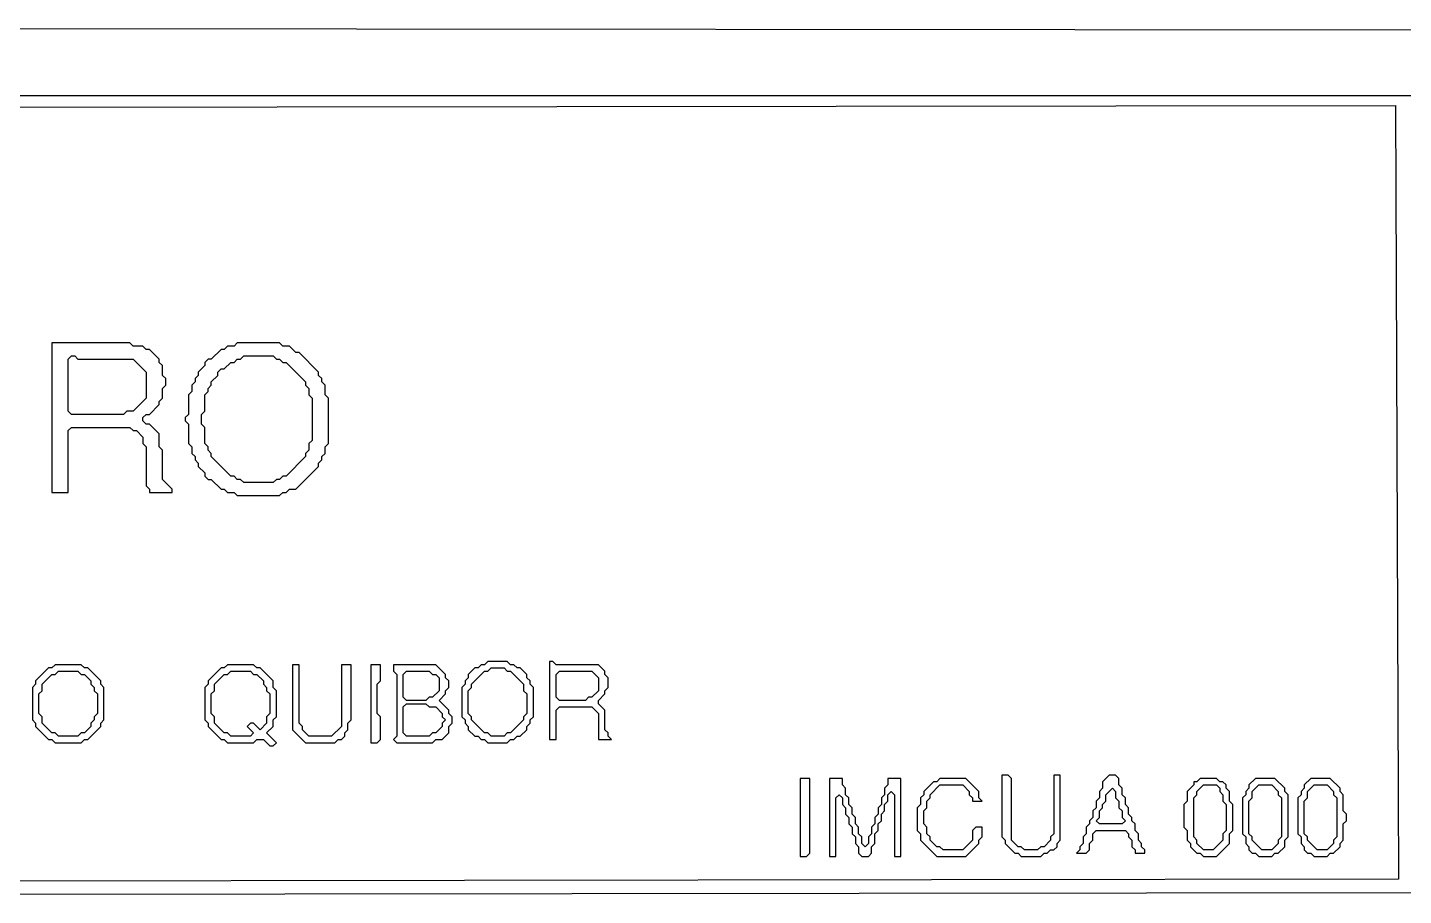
# Model space of a CAD drawing. Extents: x 18 to 322, y -435 to -5.
# Drawn here: x 242.15 to 284.45, y -401.3 to -374.6 of the extents above; entities that cross this region are included whole.
import ezdxf

# ---------------------------------------------------------------- set-up
doc = ezdxf.new("R2010")
doc.units = 0

msp = doc.modelspace()

# ---------------------------------------------------------------- linework, layer by layer
at = {"layer": 'CONTOURS'}
for p, q in [((204.3, -374.6), (312.1, -374.7)), ((312, -376.7), (206.4, -376.7)), ((206.6, -377.1), (284.2, -377)), ((284.2, -377), (284.3, -400.8)), ((242.9, -384.3), (242.9, -388.9)), ((245.3, -384.3), (242.9, -384.3)), ((245.4, -384.4), (245.3, -384.3)), ((245.7, -384.4), (245.4, -384.4)), ((245.8, -384.5), (245.7, -384.4)), ((245.9, -384.5), (245.8, -384.5)), ((246.2, -384.8), (245.9, -384.5)), ((248.1, -384.5), (247.8, -384.8)), ((248.2, -384.5), (248.1, -384.5)), ((248.3, -384.4), (248.2, -384.5)), ((248.5, -384.4), (248.3, -384.4)), ((248.6, -384.3), (248.5, -384.4)), ((249.9, -384.3), (248.6, -384.3)), ((250, -384.4), (249.9, -384.3)), ((250.2, -384.4), (250, -384.4)), ((250.4, -384.6), (250.2, -384.4)), ((243.4, -384.8), (243.5, -384.7)), ((243.4, -386.4), (243.4, -384.8)), ((243.5, -384.7), (243.6, -384.7)), ((243.6, -384.7), (243.7, -384.8)), ((243.7, -384.8), (245.4, -384.8)), ((245.4, -384.8), (245.8, -385.2)), ((246.2, -384.9), (246.2, -384.8)), ((246.3, -385), (246.2, -384.9)), ((247.7, -384.8), (247.6, -384.9)), ((247.6, -384.9), (247.6, -385)), ((247.8, -384.8), (247.7, -384.8)), ((248.2, -385.1), (248.4, -384.9)), ((248.4, -384.9), (248.5, -384.9)), ((248.5, -384.9), (248.6, -384.8)), ((248.6, -384.8), (248.7, -384.8)), ((248.7, -384.8), (248.8, -384.7)), ((248.8, -384.7), (249.7, -384.7)), ((249.7, -384.7), (249.8, -384.8)), ((249.8, -384.8), (249.9, -384.8)), ((249.9, -384.8), (250, -384.9)), ((250, -384.9), (250.1, -384.9)), ((250.1, -384.9), (250.7, -385.5)), ((250.5, -384.6), (250.4, -384.6)), ((251.1, -385.2), (250.5, -384.6)), ((245.8, -385.2), (245.8, -386)), ((246.3, -385.3), (246.3, -385)), ((246.4, -385.4), (246.3, -385.3)), ((247.4, -385.3), (247.3, -385.4)), ((247.6, -385), (247.4, -385.2)), ((247.4, -385.2), (247.4, -385.3)), ((247.8, -385.5), (248, -385.3)), ((248, -385.2), (248.1, -385.1)), ((248, -385.3), (248, -385.2)), ((248.1, -385.1), (248.2, -385.1)), ((251.1, -385.3), (251.1, -385.2)), ((251.2, -385.4), (251.1, -385.3)), ((246.3, -385.7), (246.4, -385.6)), ((246.3, -386), (246.3, -385.7)), ((246.4, -385.6), (246.4, -385.4)), ((247.3, -385.5), (247.2, -385.6)), ((247.2, -385.6), (247.2, -385.8)), ((247.3, -385.4), (247.3, -385.5)), ((247.7, -385.7), (247.8, -385.6)), ((247.7, -385.8), (247.7, -385.7)), ((247.8, -385.6), (247.8, -385.5)), ((250.7, -385.5), (250.7, -385.6)), ((250.7, -385.6), (250.8, -385.7)), ((250.8, -385.7), (250.8, -385.9)), ((251.2, -385.5), (251.2, -385.4)), ((251.3, -385.6), (251.2, -385.5)), ((251.3, -385.9), (251.3, -385.6)), ((245.8, -386), (245.4, -386.4)), ((246.2, -386.1), (246.3, -386)), ((246.2, -386.2), (246.2, -386.1)), ((247.2, -385.8), (247.1, -385.9)), ((247.1, -385.9), (247.1, -386.5)), ((247.6, -385.9), (247.7, -385.8)), ((247.6, -386.4), (247.6, -385.9)), ((250.8, -385.9), (250.9, -386)), ((250.9, -386), (250.9, -387.3)), ((251.4, -386), (251.3, -385.9)), ((251.4, -387.4), (251.4, -386)), ((243.5, -386.5), (243.4, -386.4)), ((245.1, -386.5), (243.5, -386.5)), ((245.2, -386.4), (245.1, -386.5)), ((245.4, -386.4), (245.2, -386.4)), ((245.7, -386.6), (245.8, -386.5)), ((245.7, -386.7), (245.7, -386.6)), ((245.8, -386.5), (245.9, -386.5)), ((245.9, -386.5), (246.2, -386.2)), ((247.1, -386.5), (247, -386.6)), ((247, -386.6), (247, -386.7)), ((247.5, -386.5), (247.6, -386.4)), ((247.5, -386.8), (247.5, -386.5)), ((243.4, -387), (243.5, -386.9)), ((243.4, -388.9), (243.4, -387)), ((243.5, -386.9), (245.3, -386.9)), ((245.3, -386.9), (245.4, -387)), ((245.4, -387), (245.5, -387)), ((245.5, -387), (245.7, -387.2)), ((245.8, -386.8), (245.7, -386.7)), ((245.9, -386.8), (245.8, -386.8)), ((246.2, -387.1), (245.9, -386.8)), ((247, -386.7), (247.1, -386.8)), ((247.1, -386.8), (247.1, -387.4)), ((247.6, -386.9), (247.5, -386.8)), ((247.6, -387.4), (247.6, -386.9)), ((245.7, -387.2), (245.7, -387.4)), ((245.7, -387.4), (245.8, -387.5)), ((246.2, -387.5), (246.2, -387.1)), ((247.1, -387.4), (247.2, -387.5)), ((247.7, -387.5), (247.6, -387.4)), ((250.9, -387.3), (250.8, -387.4)), ((250.8, -387.4), (250.8, -387.6)), ((251.3, -387.5), (251.4, -387.4)), ((245.8, -387.5), (245.8, -388.7)), ((246.3, -387.6), (246.2, -387.5)), ((246.3, -388.5), (246.3, -387.6)), ((247.2, -387.5), (247.2, -387.7)), ((247.2, -387.7), (247.3, -387.8)), ((247.3, -387.8), (247.3, -387.9)), ((247.7, -387.6), (247.7, -387.5)), ((247.8, -387.7), (247.7, -387.6)), ((247.8, -387.8), (247.8, -387.7)), ((248.4, -388.4), (247.8, -387.8)), ((250.7, -387.8), (250.1, -388.4)), ((250.8, -387.6), (250.7, -387.7)), ((250.7, -387.7), (250.7, -387.8)), ((251.2, -387.8), (251.3, -387.7)), ((251.2, -387.9), (251.2, -387.8)), ((251.3, -387.7), (251.3, -387.5)), ((247.3, -387.9), (247.4, -388)), ((247.4, -388), (247.4, -388.1)), ((247.4, -388.1), (247.6, -388.3)), ((247.6, -388.3), (247.6, -388.4)), ((250.4, -388.8), (251.1, -388.1)), ((251.1, -388), (251.2, -387.9)), ((251.1, -388.1), (251.1, -388)), ((245.8, -388.7), (245.9, -388.8)), ((246.6, -388.8), (246.3, -388.5)), ((247.6, -388.4), (247.7, -388.5)), ((247.7, -388.5), (247.8, -388.5)), ((247.8, -388.5), (248.1, -388.8)), ((248.5, -388.4), (248.4, -388.4)), ((248.6, -388.5), (248.5, -388.4)), ((248.7, -388.5), (248.6, -388.5)), ((248.8, -388.6), (248.7, -388.5)), ((249.7, -388.6), (248.8, -388.6)), ((249.8, -388.5), (249.7, -388.6)), ((249.9, -388.5), (249.8, -388.5)), ((250, -388.4), (249.9, -388.5)), ((250.1, -388.4), (250, -388.4)), ((242.9, -388.9), (243.4, -388.9)), ((245.9, -388.8), (245.9, -388.9)), ((245.9, -388.9), (246.6, -388.9)), ((246.6, -388.9), (246.6, -388.8)), ((248.1, -388.8), (248.2, -388.8)), ((248.2, -388.8), (248.3, -388.9)), ((248.3, -388.9), (248.5, -388.9)), ((248.5, -388.9), (248.6, -389)), ((248.6, -389), (249.9, -389)), ((249.9, -389), (250, -388.9)), ((250, -388.9), (250.1, -388.9)), ((250.1, -388.9), (250.2, -388.8)), ((250.2, -388.8), (250.4, -388.8)), ((243, -394.2), (242.9, -394.3)), ((243.8, -394.2), (243, -394.2)), ((243.9, -394.3), (243.8, -394.2)), ((248.3, -394.2), (248.2, -394.3)), ((249.1, -394.2), (248.3, -394.2)), ((249.2, -394.3), (249.1, -394.2)), ((250.3, -394.2), (250.3, -396.2)), ((250.5, -394.2), (250.3, -394.2)), ((250.5, -396), (250.5, -394.2)), ((252.1, -394.2), (251.8, -394.2)), ((251.8, -394.2), (251.8, -396.1)), ((252.1, -395.9), (252.1, -394.2)), ((252.7, -394.2), (252.7, -396.6)), ((253, -394.2), (252.7, -394.2)), ((253, -394.7), (253, -394.2)), ((253.4, -394.2), (253.4, -394.4)), ((254.7, -394.2), (253.4, -394.2)), ((255, -394.5), (254.7, -394.2)), ((256.1, -394.2), (256, -394.3)), ((256.2, -394.2), (256.1, -394.2)), ((256.3, -394.1), (256.2, -394.2)), ((256.9, -394.1), (256.3, -394.1)), ((257, -394.2), (256.9, -394.1)), ((257.1, -394.2), (257, -394.2)), ((257.2, -394.3), (257.1, -394.2)), ((258.2, -394.1), (258.2, -396.5)), ((258.3, -394.1), (258.2, -394.1)), ((258.4, -394.2), (258.3, -394.1)), ((259.7, -394.2), (258.4, -394.2)), ((259.9, -394.4), (259.7, -394.2)), ((242.8, -394.3), (242.4, -394.7)), ((242.6, -394.8), (242.9, -394.5)), ((242.9, -394.3), (242.8, -394.3)), ((242.9, -394.5), (243, -394.5)), ((243, -394.5), (243.1, -394.4)), ((243.1, -394.4), (243.7, -394.4)), ((243.7, -394.4), (243.8, -394.5)), ((243.8, -394.5), (243.9, -394.5)), ((244, -394.3), (243.9, -394.3)), ((243.9, -394.5), (244.1, -394.7)), ((244.4, -394.7), (244, -394.3)), ((248.1, -394.3), (247.7, -394.7)), ((247.9, -394.8), (248.2, -394.5)), ((248.2, -394.3), (248.1, -394.3)), ((248.2, -394.5), (248.3, -394.5)), ((248.3, -394.5), (248.4, -394.4)), ((248.4, -394.4), (249, -394.4)), ((249, -394.4), (249.1, -394.5)), ((249.1, -394.5), (249.2, -394.5)), ((249.3, -394.3), (249.2, -394.3)), ((249.2, -394.5), (249.4, -394.7)), ((249.7, -394.7), (249.3, -394.3)), ((253.4, -394.4), (253.5, -394.5)), ((253.5, -394.5), (253.5, -396.4)), ((253.7, -394.5), (253.8, -394.4)), ((253.7, -395.2), (253.7, -394.5)), ((253.8, -394.4), (254.5, -394.4)), ((254.5, -394.4), (254.6, -394.5)), ((254.6, -394.5), (254.7, -394.5)), ((254.7, -394.5), (254.8, -394.6)), ((254.8, -394.6), (254.8, -395)), ((255, -394.6), (255, -394.5)), ((255.1, -394.7), (255, -394.6)), ((255.7, -394.6), (255.6, -394.7)), ((255.9, -394.3), (255.7, -394.5)), ((255.7, -394.5), (255.7, -394.6)), ((255.8, -394.8), (256.2, -394.4)), ((256, -394.3), (255.9, -394.3)), ((256.2, -394.4), (256.3, -394.4)), ((256.3, -394.4), (256.4, -394.3)), ((256.4, -394.3), (256.8, -394.3)), ((256.8, -394.3), (256.9, -394.4)), ((256.9, -394.4), (257, -394.4)), ((257, -394.4), (257.4, -394.8)), ((257.3, -394.3), (257.2, -394.3)), ((257.5, -394.5), (257.3, -394.3)), ((257.5, -394.6), (257.5, -394.5)), ((257.6, -394.7), (257.5, -394.6)), ((258.4, -394.5), (258.5, -394.4)), ((258.4, -395.2), (258.4, -394.5)), ((258.5, -394.4), (259.5, -394.4)), ((259.5, -394.4), (259.7, -394.6)), ((259.7, -394.6), (259.7, -395)), ((259.9, -394.5), (259.9, -394.4)), ((260, -394.6), (259.9, -394.5)), ((260, -394.9), (260, -394.6)), ((242.4, -394.8), (242.3, -394.9)), ((242.3, -394.9), (242.3, -395.9)), ((242.4, -394.7), (242.4, -394.8)), ((242.5, -395.1), (242.6, -395)), ((242.6, -395), (242.6, -394.8)), ((244.1, -394.7), (244.1, -394.8)), ((244.1, -394.8), (244.2, -394.9)), ((244.2, -394.9), (244.2, -395)), ((244.2, -395), (244.3, -395.1)), ((244.4, -394.8), (244.4, -394.7)), ((244.5, -394.9), (244.4, -394.8)), ((244.5, -395.9), (244.5, -394.9)), ((247.7, -394.8), (247.6, -394.9)), ((247.6, -394.9), (247.6, -395.9)), ((247.7, -394.7), (247.7, -394.8)), ((247.8, -395.1), (247.9, -395)), ((247.9, -395), (247.9, -394.8)), ((249.4, -394.7), (249.4, -394.8)), ((249.4, -394.8), (249.5, -394.9)), ((249.5, -394.9), (249.5, -395)), ((249.5, -395), (249.6, -395.1)), ((249.7, -394.9), (249.7, -394.7)), ((249.8, -395), (249.7, -394.9)), ((249.8, -395.8), (249.8, -395)), ((252.9, -394.8), (253, -394.7)), ((252.9, -395.7), (252.9, -394.8)), ((254.8, -395), (254.6, -395.2)), ((255, -395), (255.1, -394.9)), ((255, -395.1), (255, -395)), ((255.1, -394.9), (255.1, -394.7)), ((255.6, -394.8), (255.5, -394.9)), ((255.5, -394.9), (255.5, -395.8)), ((255.6, -394.7), (255.6, -394.8)), ((255.7, -395), (255.8, -394.9)), ((255.7, -395.7), (255.7, -395)), ((255.8, -394.9), (255.8, -394.8)), ((257.4, -394.8), (257.4, -395)), ((257.4, -395), (257.5, -395.1)), ((257.6, -394.8), (257.6, -394.7)), ((257.7, -394.9), (257.6, -394.8)), ((257.7, -395.8), (257.7, -394.9)), ((259.7, -395), (259.5, -395.2)), ((259.9, -395), (260, -394.9)), ((259.9, -395.1), (259.9, -395)), ((242.5, -395.7), (242.5, -395.1)), ((244.3, -395.1), (244.3, -395.7)), ((247.8, -395.7), (247.8, -395.1)), ((249.6, -395.1), (249.6, -395.7)), ((253.8, -395.3), (253.7, -395.2)), ((253.7, -395.5), (253.8, -395.4)), ((253.7, -396.3), (253.7, -395.5)), ((254.4, -395.3), (253.8, -395.3)), ((253.8, -395.4), (254.4, -395.4)), ((254.5, -395.2), (254.4, -395.3)), ((254.4, -395.4), (254.5, -395.5)), ((254.6, -395.2), (254.5, -395.2)), ((254.5, -395.5), (254.7, -395.5)), ((254.7, -395.5), (254.9, -395.7)), ((254.8, -395.3), (255, -395.1)), ((255.1, -395.6), (254.8, -395.3)), ((257.5, -395.1), (257.5, -395.7)), ((258.5, -395.3), (258.4, -395.2)), ((258.4, -395.6), (258.5, -395.5)), ((259.3, -395.3), (258.5, -395.3)), ((258.5, -395.5), (259.5, -395.5)), ((259.4, -395.2), (259.3, -395.3)), ((259.5, -395.2), (259.4, -395.2)), ((259.5, -395.5), (259.7, -395.7)), ((259.7, -395.3), (259.9, -395.1)), ((259.7, -395.4), (259.7, -395.3)), ((259.9, -395.6), (259.7, -395.4)), ((242.3, -395.9), (242.4, -396)), ((242.6, -395.8), (242.5, -395.7)), ((242.6, -396), (242.6, -395.8)), ((244.2, -395.9), (244.1, -396)), ((244.3, -395.7), (244.2, -395.8)), ((244.2, -395.8), (244.2, -395.9)), ((244.4, -396), (244.5, -395.9)), ((247.6, -395.9), (247.7, -396)), ((247.9, -395.8), (247.8, -395.7)), ((247.9, -396), (247.9, -395.8)), ((249.6, -395.7), (249.5, -395.8)), ((249.5, -395.8), (249.5, -396)), ((249.7, -395.9), (249.8, -395.8)), ((249.7, -396.1), (249.7, -395.9)), ((252, -396), (252.1, -395.9)), ((253, -395.8), (252.9, -395.7)), ((253, -396.5), (253, -395.8)), ((254.9, -395.7), (254.9, -395.8)), ((254.9, -395.8), (255, -395.9)), ((255, -395.9), (254.9, -396)), ((255.1, -395.7), (255.1, -395.6)), ((255.2, -395.8), (255.1, -395.7)), ((255.2, -396), (255.2, -395.8)), ((255.5, -395.8), (255.6, -395.9)), ((255.6, -395.9), (255.6, -396)), ((255.8, -395.8), (255.7, -395.7)), ((255.8, -395.9), (255.8, -395.8)), ((256.2, -396.3), (255.8, -395.9)), ((257.4, -395.9), (257, -396.3)), ((257.5, -395.7), (257.4, -395.8)), ((257.4, -395.8), (257.4, -395.9)), ((257.6, -395.9), (257.7, -395.8)), ((257.6, -396), (257.6, -395.9)), ((258.4, -396.5), (258.4, -395.6)), ((259.7, -395.7), (259.7, -396.5)), ((259.9, -396.2), (259.9, -395.6)), ((242.4, -396), (242.4, -396.1)), ((242.4, -396.1), (242.8, -396.5)), ((242.9, -396.3), (242.6, -396)), ((243, -396.3), (242.9, -396.3)), ((243.1, -396.4), (243, -396.3)), ((243.8, -396.3), (243.7, -396.4)), ((243.9, -396.3), (243.8, -396.3)), ((244.1, -396.1), (243.9, -396.3)), ((244, -396.5), (244.4, -396.1)), ((244.1, -396), (244.1, -396.1)), ((244.4, -396.1), (244.4, -396)), ((247.7, -396), (247.7, -396.1)), ((247.7, -396.1), (248.1, -396.5)), ((248.2, -396.3), (247.9, -396)), ((248.3, -396.3), (248.2, -396.3)), ((248.4, -396.4), (248.3, -396.3)), ((249, -396), (248.9, -396.1)), ((248.9, -396.1), (249.1, -396.3)), ((249.1, -396), (249, -396)), ((249.1, -396.3), (249, -396.4)), ((249.3, -396.2), (249.1, -396)), ((249.5, -396), (249.3, -396.2)), ((249.5, -396.3), (249.7, -396.1)), ((249.8, -396.6), (249.5, -396.3)), ((250.3, -396.2), (250.7, -396.6)), ((250.6, -396.1), (250.5, -396)), ((250.6, -396.2), (250.6, -396.1)), ((250.8, -396.4), (250.6, -396.2)), ((251.8, -396.1), (251.5, -396.4)), ((251.9, -396.3), (252, -396.2)), ((251.9, -396.4), (251.9, -396.3)), ((252, -396.2), (252, -396)), ((253.8, -396.4), (253.7, -396.3)), ((254.6, -396.3), (254.5, -396.4)), ((254.7, -396.3), (254.6, -396.3)), ((254.9, -396.1), (254.7, -396.3)), ((254.9, -396), (254.9, -396.1)), ((254.9, -396.5), (255.1, -396.3)), ((255.1, -396.1), (255.2, -396)), ((255.1, -396.3), (255.1, -396.1)), ((255.6, -396), (255.7, -396.1)), ((255.7, -396.1), (255.7, -396.2)), ((255.7, -396.2), (255.9, -396.4)), ((256.3, -396.3), (256.2, -396.3)), ((256.4, -396.4), (256.3, -396.3)), ((256.9, -396.3), (256.8, -396.4)), ((257, -396.3), (256.9, -396.3)), ((257.3, -396.4), (257.5, -396.2)), ((257.5, -396.1), (257.6, -396)), ((257.5, -396.2), (257.5, -396.1)), ((260, -396.3), (259.9, -396.2)), ((260, -396.4), (260, -396.3)), ((242.8, -396.5), (242.9, -396.5)), ((242.9, -396.5), (243, -396.6)), ((243, -396.6), (243.8, -396.6)), ((243.7, -396.4), (243.1, -396.4)), ((243.8, -396.6), (243.9, -396.5)), ((243.9, -396.5), (244, -396.5)), ((248.1, -396.5), (248.2, -396.5)), ((248.2, -396.5), (248.3, -396.6)), ((248.3, -396.6), (249.1, -396.6)), ((249, -396.4), (248.4, -396.4)), ((249.1, -396.6), (249.2, -396.5)), ((249.2, -396.5), (249.4, -396.5)), ((249.4, -396.5), (249.6, -396.7)), ((249.6, -396.7), (249.7, -396.7)), ((249.7, -396.7), (249.8, -396.6)), ((250.7, -396.6), (251.6, -396.6)), ((251.5, -396.4), (250.8, -396.4)), ((251.6, -396.6), (251.7, -396.5)), ((251.7, -396.5), (251.8, -396.5)), ((251.8, -396.5), (251.9, -396.4)), ((252.7, -396.6), (252.9, -396.6)), ((252.9, -396.6), (253, -396.5)), ((253.5, -396.4), (253.4, -396.5)), ((253.4, -396.5), (253.5, -396.6)), ((253.5, -396.6), (254.6, -396.6)), ((254.5, -396.4), (253.8, -396.4)), ((254.6, -396.6), (254.7, -396.5)), ((254.7, -396.5), (254.9, -396.5)), ((255.9, -396.4), (256, -396.4)), ((256, -396.4), (256.1, -396.5)), ((256.1, -396.5), (256.2, -396.5)), ((256.2, -396.5), (256.3, -396.6)), ((256.3, -396.6), (256.9, -396.6)), ((256.8, -396.4), (256.4, -396.4)), ((256.9, -396.6), (257, -396.5)), ((257, -396.5), (257.1, -396.5)), ((257.1, -396.5), (257.2, -396.4)), ((257.2, -396.4), (257.3, -396.4)), ((258.2, -396.5), (258.4, -396.5)), ((259.7, -396.5), (260.1, -396.5)), ((260.1, -396.5), (260, -396.4)), ((272.1, -397.6), (272.1, -399.5)), ((272.3, -397.6), (272.1, -397.6)), ((272.4, -397.7), (272.3, -397.6)), ((273.9, -397.6), (273.7, -397.6)), ((273.7, -397.6), (273.7, -399.4)), ((273.9, -399.6), (273.9, -397.6)), ((275.4, -397.6), (275.2, -397.8)), ((275.6, -397.6), (275.4, -397.6)), ((275.7, -397.7), (275.6, -397.6)), ((265.9, -397.7), (265.9, -400.1)), ((266.2, -397.7), (265.9, -397.7)), ((266.2, -400), (266.2, -397.7)), ((266.8, -397.7), (266.8, -400.1)), ((267.2, -397.7), (266.8, -397.7)), ((267.2, -397.9), (267.2, -397.7)), ((267.3, -398), (267.2, -397.9)), ((267.3, -398.2), (267.3, -398)), ((268.6, -397.9), (268.5, -398)), ((268.5, -398), (268.5, -398.2)), ((269, -397.7), (268.6, -397.7)), ((268.6, -397.7), (268.6, -397.9)), ((269, -400.1), (269, -397.7)), ((270, -397.8), (269.7, -398.1)), ((269.9, -398.2), (270.2, -397.9)), ((270.1, -397.8), (270, -397.8)), ((270.2, -397.7), (270.1, -397.8)), ((271, -397.7), (270.2, -397.7)), ((270.2, -397.9), (270.9, -397.9)), ((270.9, -397.9), (271.1, -398.1)), ((271.4, -398.1), (271, -397.7)), ((272.4, -399.6), (272.4, -397.7)), ((275.2, -398), (275.1, -398.1)), ((275.2, -397.8), (275.2, -398)), ((275.3, -398.2), (275.5, -398)), ((275.5, -398), (275.6, -398.1)), ((275.7, -397.9), (275.7, -397.7)), ((275.8, -398), (275.7, -397.9)), ((275.8, -398.2), (275.8, -398)), ((278, -397.9), (277.8, -398.1)), ((278.1, -397.8), (278, -397.8)), ((278, -397.8), (278, -397.9)), ((278.2, -397.7), (278.1, -397.8)), ((278.1, -398.1), (278.3, -397.9)), ((278.7, -397.7), (278.2, -397.7)), ((278.3, -397.9), (278.7, -397.9)), ((278.8, -397.8), (278.7, -397.7)), ((278.7, -397.9), (278.8, -398)), ((278.9, -397.8), (278.8, -397.8)), ((278.8, -398), (278.8, -398.1)), ((279, -397.9), (278.9, -397.8)), ((279, -398), (279, -397.9)), ((279.1, -398.1), (279, -398)), ((279.7, -398), (279.6, -398.1)), ((279.9, -397.7), (279.7, -397.9)), ((279.7, -397.9), (279.7, -398)), ((279.8, -398.1), (280, -397.9)), ((280.5, -397.7), (279.9, -397.7)), ((280, -397.9), (280.4, -397.9)), ((280.4, -397.9), (280.6, -398.1)), ((280.8, -398), (280.5, -397.7)), ((280.8, -398.1), (280.8, -398)), ((281.4, -398), (281.3, -398.1)), ((281.6, -397.7), (281.4, -397.9)), ((281.4, -397.9), (281.4, -398)), ((281.5, -398.1), (281.7, -397.9)), ((282.2, -397.7), (281.6, -397.7)), ((281.7, -397.9), (282.1, -397.9)), ((282.1, -397.9), (282.3, -398.1)), ((282.5, -398), (282.2, -397.7)), ((282.5, -398.1), (282.5, -398)), ((267, -398.3), (267.1, -398.2)), ((267, -400.1), (267, -398.3)), ((267.1, -398.2), (267.2, -398.3)), ((267.2, -398.3), (267.2, -398.5)), ((267.4, -398.3), (267.3, -398.2)), ((267.4, -398.5), (267.4, -398.3)), ((268.5, -398.2), (268.4, -398.3)), ((268.4, -398.3), (268.4, -398.5)), ((268.5, -398.5), (268.6, -398.4)), ((268.6, -398.2), (268.7, -398.1)), ((268.6, -398.4), (268.6, -398.2)), ((268.7, -398.1), (268.8, -398.2)), ((268.8, -398.2), (268.8, -400.1)), ((269.7, -398.2), (269.6, -398.3)), ((269.6, -398.3), (269.6, -398.5)), ((269.7, -398.1), (269.7, -398.2)), ((269.8, -398.4), (269.9, -398.3)), ((269.8, -398.6), (269.8, -398.4)), ((269.9, -398.3), (269.9, -398.2)), ((271.1, -398.1), (271.1, -398.2)), ((271.1, -398.2), (271.2, -398.3)), ((271.2, -398.3), (271.2, -398.4)), ((271.2, -398.4), (271.5, -398.4)), ((271.4, -398.3), (271.4, -398.1)), ((271.5, -398.4), (271.4, -398.3)), ((275.1, -398.3), (275, -398.4)), ((275, -398.4), (275, -398.6)), ((275.1, -398.1), (275.1, -398.3)), ((275.2, -398.5), (275.3, -398.4)), ((275.3, -398.4), (275.3, -398.2)), ((275.6, -398.1), (275.6, -398.3)), ((275.6, -398.3), (275.7, -398.4)), ((275.7, -398.4), (275.7, -398.6)), ((275.9, -398.3), (275.8, -398.2)), ((275.9, -398.5), (275.9, -398.3)), ((277.8, -398.4), (277.7, -398.5)), ((277.8, -398.1), (277.8, -398.4)), ((278, -398.3), (278.1, -398.2)), ((278, -399.5), (278, -398.3)), ((278.1, -398.2), (278.1, -398.1)), ((278.8, -398.1), (278.9, -398.2)), ((278.9, -398.2), (278.9, -398.4)), ((278.9, -398.4), (279, -398.5)), ((279.1, -398.4), (279.1, -398.1)), ((279.2, -398.5), (279.1, -398.4)), ((279.6, -398.2), (279.5, -398.3)), ((279.5, -398.3), (279.5, -399.4)), ((279.6, -398.1), (279.6, -398.2)), ((279.7, -398.4), (279.8, -398.3)), ((279.7, -399.4), (279.7, -398.4)), ((279.8, -398.3), (279.8, -398.1)), ((280.6, -398.1), (280.6, -398.2)), ((280.6, -398.2), (280.7, -398.3)), ((280.7, -398.3), (280.7, -399.5)), ((280.9, -398.2), (280.8, -398.1)), ((280.9, -399.5), (280.9, -398.2)), ((281.3, -398.2), (281.2, -398.3)), ((281.2, -398.3), (281.2, -399.4)), ((281.3, -398.1), (281.3, -398.2)), ((281.4, -398.4), (281.5, -398.3)), ((281.4, -399.4), (281.4, -398.4)), ((281.5, -398.3), (281.5, -398.1)), ((282.3, -398.1), (282.3, -398.2)), ((282.3, -398.2), (282.4, -398.3)), ((282.4, -398.3), (282.4, -399.5)), ((282.6, -398.2), (282.5, -398.1)), ((282.6, -398.7), (282.6, -398.2)), ((267.2, -398.5), (267.3, -398.6)), ((267.3, -398.6), (267.3, -398.8)), ((267.3, -398.8), (267.4, -398.9)), ((267.5, -398.6), (267.4, -398.5)), ((267.5, -398.8), (267.5, -398.6)), ((267.6, -398.9), (267.5, -398.8)), ((268.3, -398.8), (268.2, -398.9)), ((268.4, -398.5), (268.3, -398.6)), ((268.3, -398.6), (268.3, -398.8)), ((268.4, -398.8), (268.5, -398.7)), ((268.4, -399), (268.4, -398.8)), ((268.5, -398.7), (268.5, -398.5)), ((269.6, -398.5), (269.5, -398.6)), ((269.5, -398.6), (269.5, -399.3)), ((269.7, -398.7), (269.8, -398.6)), ((269.7, -399.1), (269.7, -398.7)), ((275, -398.6), (274.9, -398.7)), ((274.9, -398.7), (274.9, -398.9)), ((275.1, -398.7), (275.2, -398.6)), ((275.1, -398.9), (275.1, -398.7)), ((275.2, -398.6), (275.2, -398.5)), ((275.7, -398.6), (275.8, -398.7)), ((275.8, -398.7), (275.8, -398.9)), ((276, -398.6), (275.9, -398.5)), ((276, -398.8), (276, -398.6)), ((276.1, -398.9), (276, -398.8)), ((277.7, -398.5), (277.7, -399.2)), ((279, -398.5), (279, -399.3)), ((279.2, -399.3), (279.2, -398.5)), ((282.7, -398.8), (282.6, -398.7)), ((282.7, -399), (282.7, -398.8)), ((267.4, -398.9), (267.4, -399.1)), ((267.4, -399.1), (267.5, -399.2)), ((267.5, -399.2), (267.5, -399.4)), ((267.6, -399.1), (267.6, -398.9)), ((267.7, -399.2), (267.6, -399.1)), ((267.7, -399.4), (267.7, -399.2)), ((268.2, -399.1), (268.1, -399.2)), ((268.1, -399.2), (268.1, -399.4)), ((268.2, -398.9), (268.2, -399.1)), ((268.2, -399.4), (268.3, -399.3)), ((268.3, -399.1), (268.4, -399)), ((268.3, -399.3), (268.3, -399.1)), ((269.5, -399.3), (269.6, -399.4)), ((269.8, -399.2), (269.7, -399.1)), ((269.8, -399.4), (269.8, -399.2)), ((271.3, -399.2), (271.2, -399.3)), ((271.2, -399.3), (271.2, -399.6)), ((271.5, -399.2), (271.3, -399.2)), ((271.5, -399.5), (271.5, -399.2)), ((274.8, -399.1), (274.7, -399.2)), ((274.7, -399.2), (274.7, -399.4)), ((274.9, -398.9), (274.8, -399)), ((274.8, -399), (274.8, -399.1)), ((274.9, -399.4), (275, -399.3)), ((275, -399), (275.1, -398.9)), ((275.1, -399.1), (275, -399)), ((275, -399.3), (275.9, -399.3)), ((275.8, -399.1), (275.1, -399.1)), ((275.8, -398.9), (275.9, -399)), ((275.9, -399), (275.8, -399.1)), ((275.9, -399.3), (276, -399.4)), ((276.1, -399), (276.1, -398.9)), ((276.2, -399.1), (276.1, -399)), ((276.2, -399.3), (276.2, -399.1)), ((276.3, -399.4), (276.2, -399.3)), ((277.7, -399.2), (277.8, -399.3)), ((277.8, -399.3), (277.8, -399.6)), ((279, -399.3), (278.9, -399.4)), ((279.1, -399.4), (279.2, -399.3)), ((282.6, -399.1), (282.7, -399)), ((282.6, -399.6), (282.6, -399.1)), ((267.5, -399.4), (267.6, -399.5)), ((267.6, -399.5), (267.6, -399.7)), ((267.6, -399.7), (267.7, -399.8)), ((267.8, -399.5), (267.7, -399.4)), ((267.8, -399.7), (267.8, -399.5)), ((267.9, -399.8), (267.8, -399.7)), ((268, -399.7), (267.9, -399.8)), ((268.1, -399.4), (268, -399.5)), ((268, -399.5), (268, -399.7)), ((268.1, -399.8), (268.2, -399.7)), ((268.2, -399.7), (268.2, -399.4)), ((269.6, -399.4), (269.6, -399.6)), ((269.6, -399.6), (270.1, -400.1)), ((269.9, -399.5), (269.8, -399.4)), ((269.9, -399.6), (269.9, -399.5)), ((270.1, -399.8), (269.9, -399.6)), ((271.2, -399.6), (270.9, -399.9)), ((271, -400.1), (271.4, -399.7)), ((271.4, -399.6), (271.5, -399.5)), ((271.4, -399.7), (271.4, -399.6)), ((272.1, -399.5), (272.2, -399.6)), ((272.2, -399.6), (272.2, -399.7)), ((272.2, -399.7), (272.5, -400)), ((272.6, -399.8), (272.4, -399.6)), ((273.6, -399.6), (273.4, -399.8)), ((273.7, -399.4), (273.6, -399.5)), ((273.6, -399.5), (273.6, -399.6)), ((273.8, -399.7), (273.9, -399.6)), ((273.8, -399.8), (273.8, -399.7)), ((274.6, -399.7), (274.5, -399.8)), ((274.7, -399.4), (274.6, -399.5)), ((274.6, -399.5), (274.6, -399.7)), ((274.8, -399.7), (274.9, -399.6)), ((274.8, -399.9), (274.8, -399.7)), ((274.9, -399.6), (274.9, -399.4)), ((276, -399.4), (276, -399.5)), ((276, -399.5), (276.1, -399.6)), ((276.1, -399.6), (276.1, -399.8)), ((276.3, -399.6), (276.3, -399.4)), ((276.4, -399.7), (276.3, -399.6)), ((276.4, -399.8), (276.4, -399.7)), ((277.8, -399.6), (277.9, -399.7)), ((277.9, -399.7), (277.9, -399.8)), ((278.1, -399.6), (278, -399.5)), ((278.1, -399.7), (278.1, -399.6)), ((278.3, -399.9), (278.1, -399.7)), ((278.9, -399.6), (278.6, -399.9)), ((278.7, -400.1), (279.1, -399.7)), ((278.9, -399.4), (278.9, -399.6)), ((279.1, -399.7), (279.1, -399.4)), ((279.5, -399.4), (279.6, -399.5)), ((279.6, -399.5), (279.6, -399.7)), ((279.6, -399.7), (279.7, -399.8)), ((279.8, -399.5), (279.7, -399.4)), ((279.8, -399.6), (279.8, -399.5)), ((280.1, -399.9), (279.8, -399.6)), ((280.6, -399.7), (280.4, -399.9)), ((280.7, -399.5), (280.6, -399.6)), ((280.6, -399.6), (280.6, -399.7)), ((280.8, -399.6), (280.9, -399.5)), ((280.8, -399.8), (280.8, -399.6)), ((281.2, -399.4), (281.3, -399.5)), ((281.3, -399.5), (281.3, -399.7)), ((281.3, -399.7), (281.4, -399.8)), ((281.5, -399.5), (281.4, -399.4)), ((281.5, -399.6), (281.5, -399.5)), ((281.8, -399.9), (281.5, -399.6)), ((282.3, -399.7), (282.1, -399.9)), ((282.4, -399.5), (282.3, -399.6)), ((282.3, -399.6), (282.3, -399.7)), ((282.5, -399.7), (282.6, -399.6)), ((282.5, -399.8), (282.5, -399.7)), ((265.9, -400.1), (266.1, -400.1)), ((266.1, -400.1), (266.2, -400)), ((266.8, -400.1), (267, -400.1)), ((267.7, -399.8), (267.7, -400)), ((267.7, -400), (267.8, -400.1)), ((267.8, -400.1), (268, -400.1)), ((268, -400.1), (268.1, -400)), ((268.1, -400), (268.1, -399.8)), ((268.8, -400.1), (269, -400.1)), ((270.2, -399.8), (270.1, -399.8)), ((270.1, -400.1), (271, -400.1)), ((270.3, -399.9), (270.2, -399.8)), ((270.9, -399.9), (270.3, -399.9)), ((272.5, -400), (272.6, -400)), ((272.7, -399.8), (272.6, -399.8)), ((272.6, -400), (272.7, -400.1)), ((272.8, -399.9), (272.7, -399.8)), ((272.7, -400.1), (273.3, -400.1)), ((273.2, -399.9), (272.8, -399.9)), ((273.3, -399.8), (273.2, -399.9)), ((273.4, -399.8), (273.3, -399.8)), ((273.3, -400.1), (273.4, -400)), ((273.4, -400), (273.5, -400)), ((273.5, -400), (273.6, -399.9)), ((273.6, -399.9), (273.7, -399.9)), ((273.7, -399.9), (273.8, -399.8)), ((274.5, -399.9), (274.4, -400)), ((274.4, -400), (274.7, -400)), ((274.5, -399.8), (274.5, -399.9)), ((274.7, -400), (274.8, -399.9)), ((276.1, -399.8), (276.2, -399.9)), ((276.2, -399.9), (276.2, -400)), ((276.2, -400), (276.5, -400)), ((276.5, -399.9), (276.4, -399.8)), ((276.5, -400), (276.5, -399.9)), ((277.9, -399.8), (278.1, -400)), ((278.1, -400), (278.2, -400)), ((278.2, -400), (278.3, -400.1)), ((278.6, -399.9), (278.3, -399.9)), ((278.3, -400.1), (278.7, -400.1)), ((279.7, -399.8), (279.7, -399.9)), ((279.7, -399.9), (279.8, -400)), ((279.8, -400), (279.9, -400)), ((279.9, -400), (280, -400.1)), ((280, -400.1), (280.4, -400.1)), ((280.4, -399.9), (280.1, -399.9)), ((280.4, -400.1), (280.5, -400)), ((280.5, -400), (280.6, -400)), ((280.6, -400), (280.8, -399.8)), ((281.4, -399.8), (281.4, -399.9)), ((281.4, -399.9), (281.5, -400)), ((281.5, -400), (281.6, -400)), ((281.6, -400), (281.7, -400.1)), ((281.7, -400.1), (282.1, -400.1)), ((282.1, -399.9), (281.8, -399.9)), ((282.1, -400.1), (282.2, -400)), ((282.2, -400), (282.3, -400)), ((282.3, -400), (282.5, -399.8)), ((284.3, -400.8), (206.8, -400.9)), ((206.6, -401.3), (290.2, -401.2))]:
    msp.add_line(p, q, dxfattribs=at)

doc.saveas('drawing.dxf')
